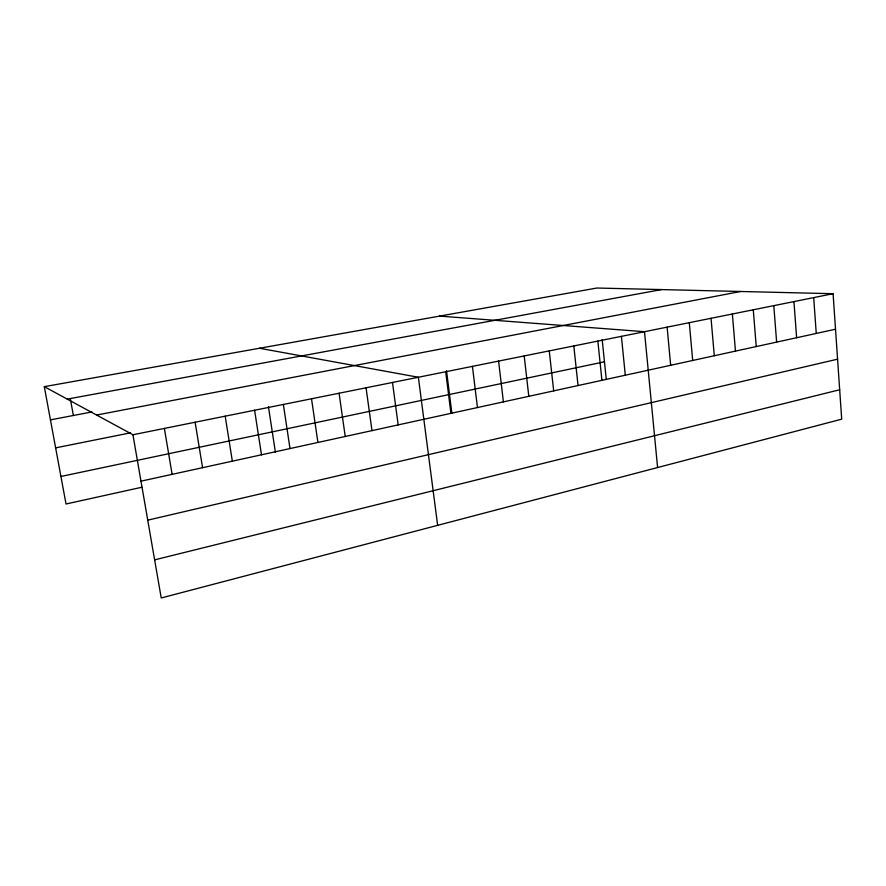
<?xml version="1.0" encoding="UTF-8"?>
<svg xmlns="http://www.w3.org/2000/svg" width="886" height="886" viewBox="0 0 886 886"><rect width="100%" height="100%" fill="white"/><g stroke="black" fill="none" stroke-linecap="round" stroke-linejoin="round"><path stroke-width="1.33" d="M154.629 559.874L839.684 389.751M147.74 520.171L837.58 359.173M141.904 487.234L66.029 504.001L44.3 386.661L596.887 288.028L833.084 293.709L841.7 419.167L161.23 597.972L132.933 434.76L44.3 386.661M140.974 481.164L835.52 329.227M60.924 476.469L604.462 361.787M55.63 447.862L130.574 432.833M132.933 434.76L833.084 293.709M96.596 415.047L740.563 291.483M50.447 419.864L91.934 411.957M67.236 399.11L661.521 289.578M439.633 316.103L644.499 331.696L657.6 467.542M259.509 348.253L418.369 377.259L437.64 525.343M70.492 399.686L73.361 415.501M164.375 428.425L172.117 474.353M195.119 422.234L202.573 467.697M225.188 416.176L232.353 461.174M254.592 410.251L261.492 454.806M268.414 406.552L275.424 452.425M283.365 404.459L289.999 448.571M311.518 398.778L317.908 442.457M339.083 393.229L345.23 436.488M366.062 387.791L371.976 430.629M392.487 382.475L398.168 424.903M446.511 370.736L451.86 413.23M445.691 371.755L450.941 413.363M472.426 366.361L477.454 407.56M498.585 361.1L503.403 401.879M524.191 355.939L528.809 396.33M549.254 350.889L553.684 390.881M573.807 345.939L578.049 385.554M602.181 339.56L606.279 379.452M597.851 341.099L601.915 380.327M621.407 336.348L625.294 375.221M667.114 327.144L670.669 365.287M689.297 322.67L692.686 360.469M711.037 318.295L714.282 355.751M732.368 313.998L735.458 351.111M753.277 309.779L756.234 346.57M773.799 305.648L776.623 342.107M793.934 301.594L796.625 337.732M813.691 297.618L816.25 333.446"/></g></svg>
